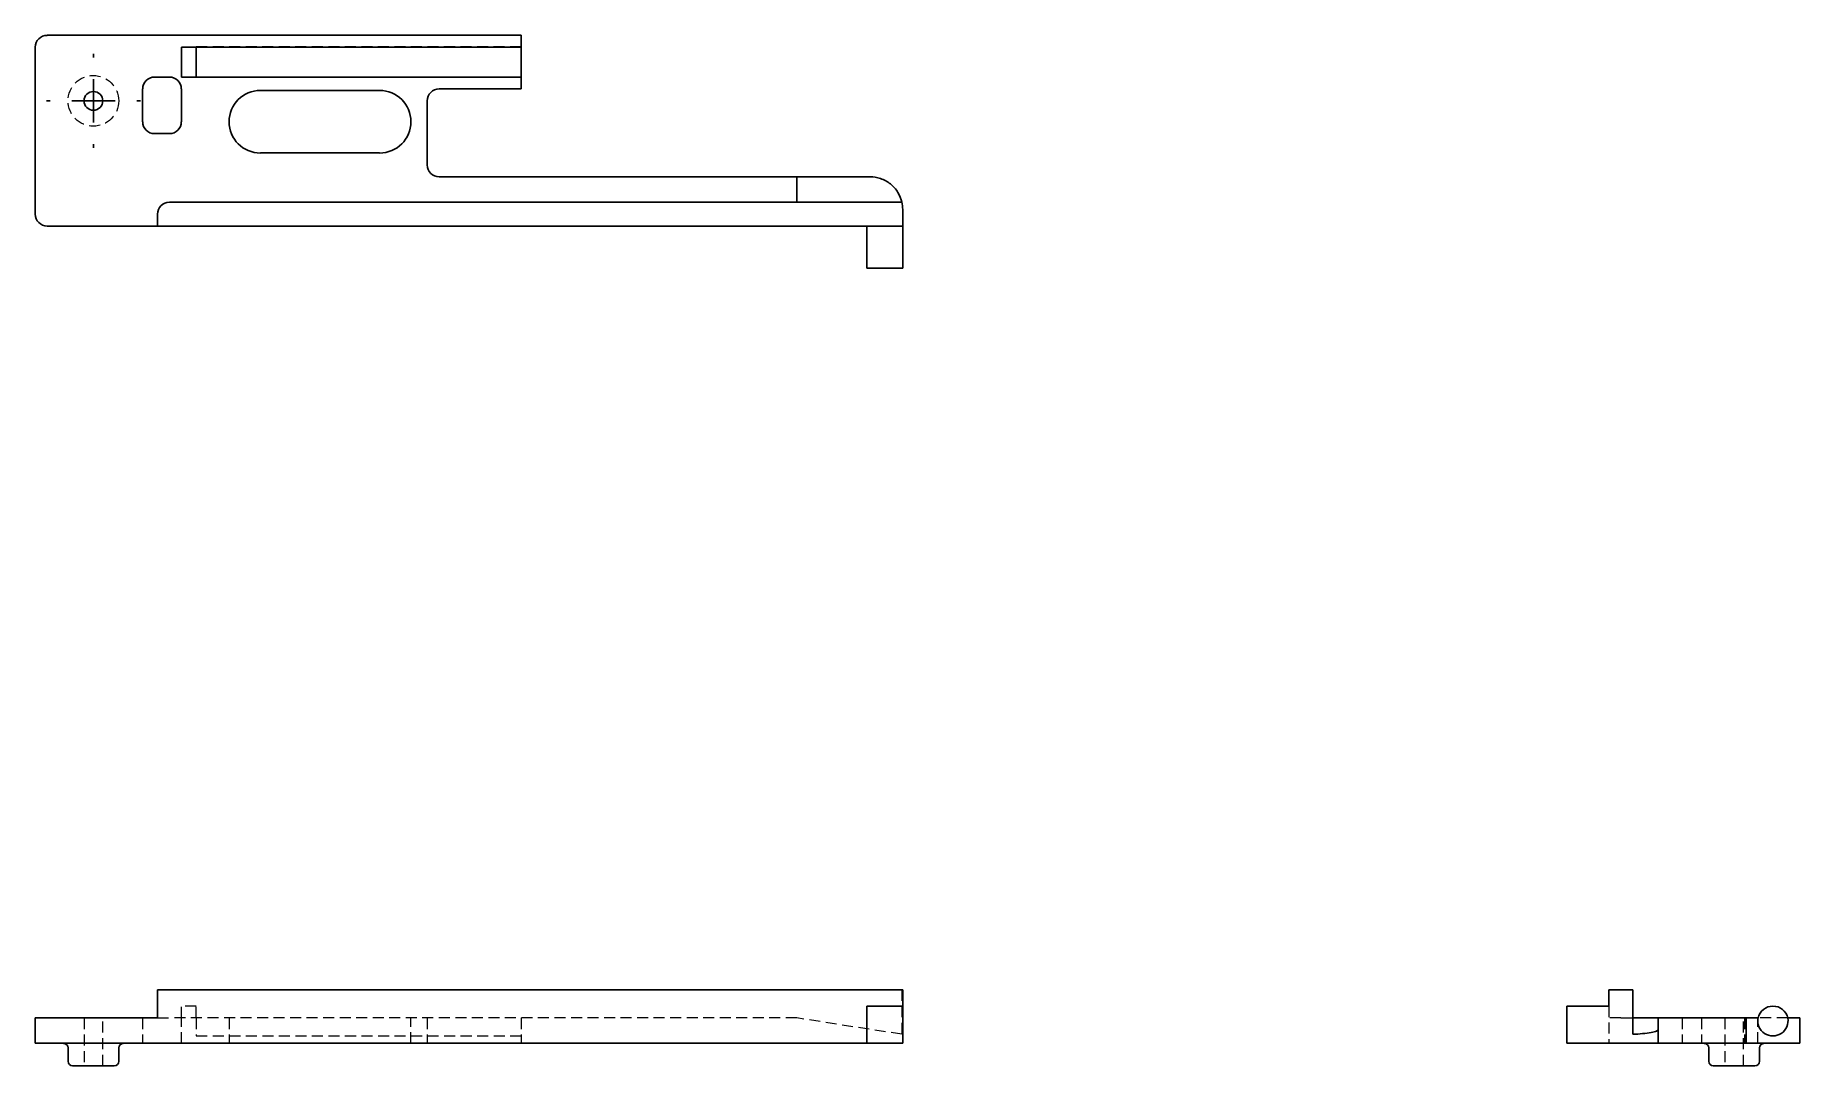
# Model space of a CAD drawing. Header units: millimetres. Extents: x 33 to 236, y 53 to 171.
import ezdxf

# ---------------------------------------------------------------- set-up
doc = ezdxf.new("R2010")
doc.units = ezdxf.units.MM
doc.linetypes.add('HIDDEN', pattern=[1.905, 1.27, -0.635])
doc.layers.add('10', color=7, linetype='Continuous')

# ---------------------------------------------------------------- blocks, each defined once
blk = doc.blocks.new('SW_CENTERMARKSYMBOL_0')
at = {"layer": '10', "color": 0}
for p, q in [((0, 5), (0, 5.42)), ((0, 0), (0, 2.5)), ((-5, 0), (-5.42, 0)), ((0, 0), (-2.5, 0)), ((0, 0), (0, -2.5)), ((0, 0), (2.5, 0)), ((5, 0), (5.42, 0)), ((0, -5), (0, -5.42))]:
    blk.add_line(p, q, dxfattribs=at)

msp = doc.modelspace()

# ---------------------------------------------------------------- linework, layer by layer
at = {"color": 7, "linetype": 'Continuous', "lineweight": 25}
for p, q in [((89.01, 171.42), (34.37, 171.42)), ((89.01, 170.04), (89.01, 171.42)), ((33, 170.04), (33, 150.8)), ((49.84, 166.61), (49.84, 170.04)), ((51.56, 170.04), (49.84, 170.04)), ((51.56, 166.61), (51.56, 170.04)), ((89.01, 170.04), (51.56, 170.04)), ((89.01, 166.61), (89.01, 170.04)), ((45.37, 165.23), (45.37, 161.45)), ((48.46, 166.61), (46.75, 166.61)), ((49.84, 166.61), (51.56, 166.61)), ((49.84, 161.45), (49.84, 165.23)), ((51.56, 166.61), (89.01, 166.61)), ((72.69, 165.06), (58.95, 165.06)), ((79.56, 165.23), (89.01, 165.23)), ((89.01, 165.23), (89.01, 166.61)), ((78.19, 156.47), (78.19, 163.86)), ((46.75, 160.08), (48.46, 160.08)), ((58.95, 157.85), (72.69, 157.85)), ((120.8, 155.1), (79.56, 155.1)), ((120.8, 155.1), (120.8, 152.18)), ((129.25, 155.1), (120.8, 155.1)), ((47.09, 150.8), (47.09, 149.43)), ((132.91, 152.18), (48.46, 152.18)), ((133, 149.43), (133, 151.35)), ((34.37, 149.43), (47.09, 149.43)), ((47.09, 149.43), (133, 149.43)), ((128.88, 149.43), (128.88, 144.58)), ((133, 144.58), (133, 149.43)), ((128.88, 144.58), (133, 144.58)), ((47.09, 61.38), (47.09, 58.12)), ((47.09, 61.38), (133, 61.38)), ((133, 61.38), (133, 59.49)), ((214.43, 61.38), (214.43, 59.49)), ((214.43, 61.38), (216.35, 61.38)), ((216.35, 61.38), (217.18, 61.38)), ((217.18, 61.38), (217.18, 56.24)), ((128.88, 59.49), (128.88, 55.2)), ((128.88, 59.49), (133, 59.49)), ((133, 59.49), (133, 55.2)), ((209.58, 59.49), (209.58, 55.2)), ((209.58, 59.49), (214.43, 59.49)), ((33, 55.2), (33, 58.12)), ((33, 58.12), (34.37, 58.12)), ((34.37, 58.12), (47.09, 58.12)), ((220.1, 58.12), (217.18, 58.12)), ((220.1, 56.81), (220.1, 58.12)), ((220.1, 58.12), (221.47, 58.12)), ((221.47, 58.12), (228.86, 58.12)), ((228.86, 58.12), (230.23, 58.12)), ((230.23, 58.12), (230.23, 55.2)), ((230.23, 58.12), (231.61, 58.12)), ((235.04, 58.12), (236.42, 58.12)), ((236.42, 58.12), (236.42, 55.2)), ((34.37, 55.2), (33, 55.2)), ((34.37, 55.2), (128.88, 55.2)), ((128.88, 55.2), (133, 55.2)), ((209.58, 55.2), (216.35, 55.2)), ((216.35, 55.2), (220.1, 55.2)), ((220.1, 55.2), (220.1, 56.81)), ((221.47, 55.2), (220.1, 55.2)), ((221.47, 55.2), (228.86, 55.2)), ((230.23, 55.2), (228.86, 55.2)), ((230.23, 55.2), (236.42, 55.2)), ((36.78, 54.68), (36.78, 53.13)), ((42.62, 53.13), (42.62, 54.68)), ((225.94, 54.68), (225.94, 53.13)), ((231.78, 53.13), (231.78, 54.68)), ((42.11, 52.62), (37.3, 52.62)), ((231.26, 52.62), (226.45, 52.62))]:
    msp.add_line(p, q, dxfattribs=at)
at = {"color": 7, "linetype": 'HIDDEN', "lineweight": 18}
for p, q in [((51.56, 170.07), (51.56, 170.04)), ((89.01, 170.07), (51.56, 170.07)), ((51.56, 166.61), (51.56, 166.58)), ((51.56, 166.58), (89.01, 166.58)), ((132.91, 61.38), (132.91, 56.24)), ((49.84, 58.12), (49.84, 59.49)), ((51.56, 59.49), (49.84, 59.49)), ((51.56, 58.12), (51.56, 59.49)), ((214.43, 59.49), (214.43, 55.2)), ((38.62, 58.12), (38.62, 52.62)), ((40.78, 52.62), (40.78, 58.12)), ((45.37, 58.12), (45.37, 55.2)), ((47.09, 58.12), (48.46, 58.12)), ((120.8, 58.12), (48.46, 58.12)), ((49.84, 55.2), (49.84, 58.12)), ((51.56, 58.12), (51.56, 56.05)), ((55.34, 58.12), (55.34, 55.2)), ((76.3, 55.2), (76.3, 58.12)), ((78.19, 58.12), (78.19, 55.2)), ((89.01, 58.12), (89.01, 55.2)), ((132.91, 56.24), (120.8, 58.12)), ((215.8, 58.12), (214.43, 58.12)), ((215.8, 58.12), (217.18, 58.12)), ((222.85, 58.12), (222.85, 55.2)), ((225.08, 58.12), (225.08, 55.2)), ((227.78, 58.12), (227.78, 52.62)), ((229.94, 52.62), (229.94, 58.12)), ((230.06, 58.12), (230.06, 55.2)), ((235.04, 58.12), (231.61, 58.12)), ((231.61, 55.2), (231.61, 58.12)), ((51.56, 56.05), (89.01, 56.05))]:
    msp.add_line(p, q, dxfattribs=at)
msp.add_circle((39.7, 163.86), 2.92, dxfattribs=at)
at = {"color": 7, "linetype": 'Continuous', "lineweight": 25}
msp.add_circle((39.7, 163.86), 1.08, dxfattribs=at)
for centre, radius, start, end in [((34.37, 170.04), 1.37, 90, 180), ((46.75, 165.23), 1.37, 90, 180), ((48.46, 165.23), 1.37, 0, 90), ((58.95, 161.45), 3.61, 90, 270), ((72.69, 161.45), 3.61, 270, 90), ((79.56, 163.86), 1.37, 90, 180), ((46.75, 161.45), 1.37, 180, 270), ((48.46, 161.45), 1.37, 270, 0), ((79.56, 156.47), 1.37, 180, 270), ((34.37, 150.8), 1.37, 180, 270), ((48.46, 150.8), 1.37, 90, 180), ((129.25, 151.35), 3.75, 0, 12.7543), ((233.33, 57.73), 1.76, 12.6804, 167.3196), ((233.33, 57.8), 1.75, 169.6111, 10.3889), ((36.26, 54.68), 0.515, 0, 90), ((43.14, 54.68), 0.515, 90, 180), ((225.42, 54.68), 0.515, 0, 90), ((232.3, 54.68), 0.515, 90, 180), ((37.3, 53.13), 0.515, 180, 270), ((42.11, 53.13), 0.515, 270, 0), ((226.45, 53.13), 0.515, 180, 270), ((231.26, 53.13), 0.515, 270, 0)]:
    msp.add_arc(centre, radius, start, end, dxfattribs=at)
for points in [[(132.91, 152.18), (132.82, 152.56), (132.67, 152.94), (132.23, 153.67), (131.93, 154), (131.25, 154.55), (130.86, 154.76), (130.05, 155.03), (129.64, 155.1), (129.25, 155.1)], [(217.18, 56.24), (217.56, 56.25), (217.94, 56.28), (218.67, 56.35), (219, 56.39), (219.55, 56.5), (219.76, 56.56), (220.03, 56.68), (220.1, 56.75), (220.1, 56.81)]]:
    msp.add_open_spline(points, degree=3, knots=[0, 0, 0, 0, 0.25, 0.25, 0.5, 0.5, 0.75, 0.75, 1, 1, 1, 1], dxfattribs=at)

# ---------------------------------------------------------------- block references
at = {"layer": '10'}
msp.add_blockref('SW_CENTERMARKSYMBOL_0', (39.7, 163.86), dxfattribs=at)

doc.saveas('drawing.dxf')
